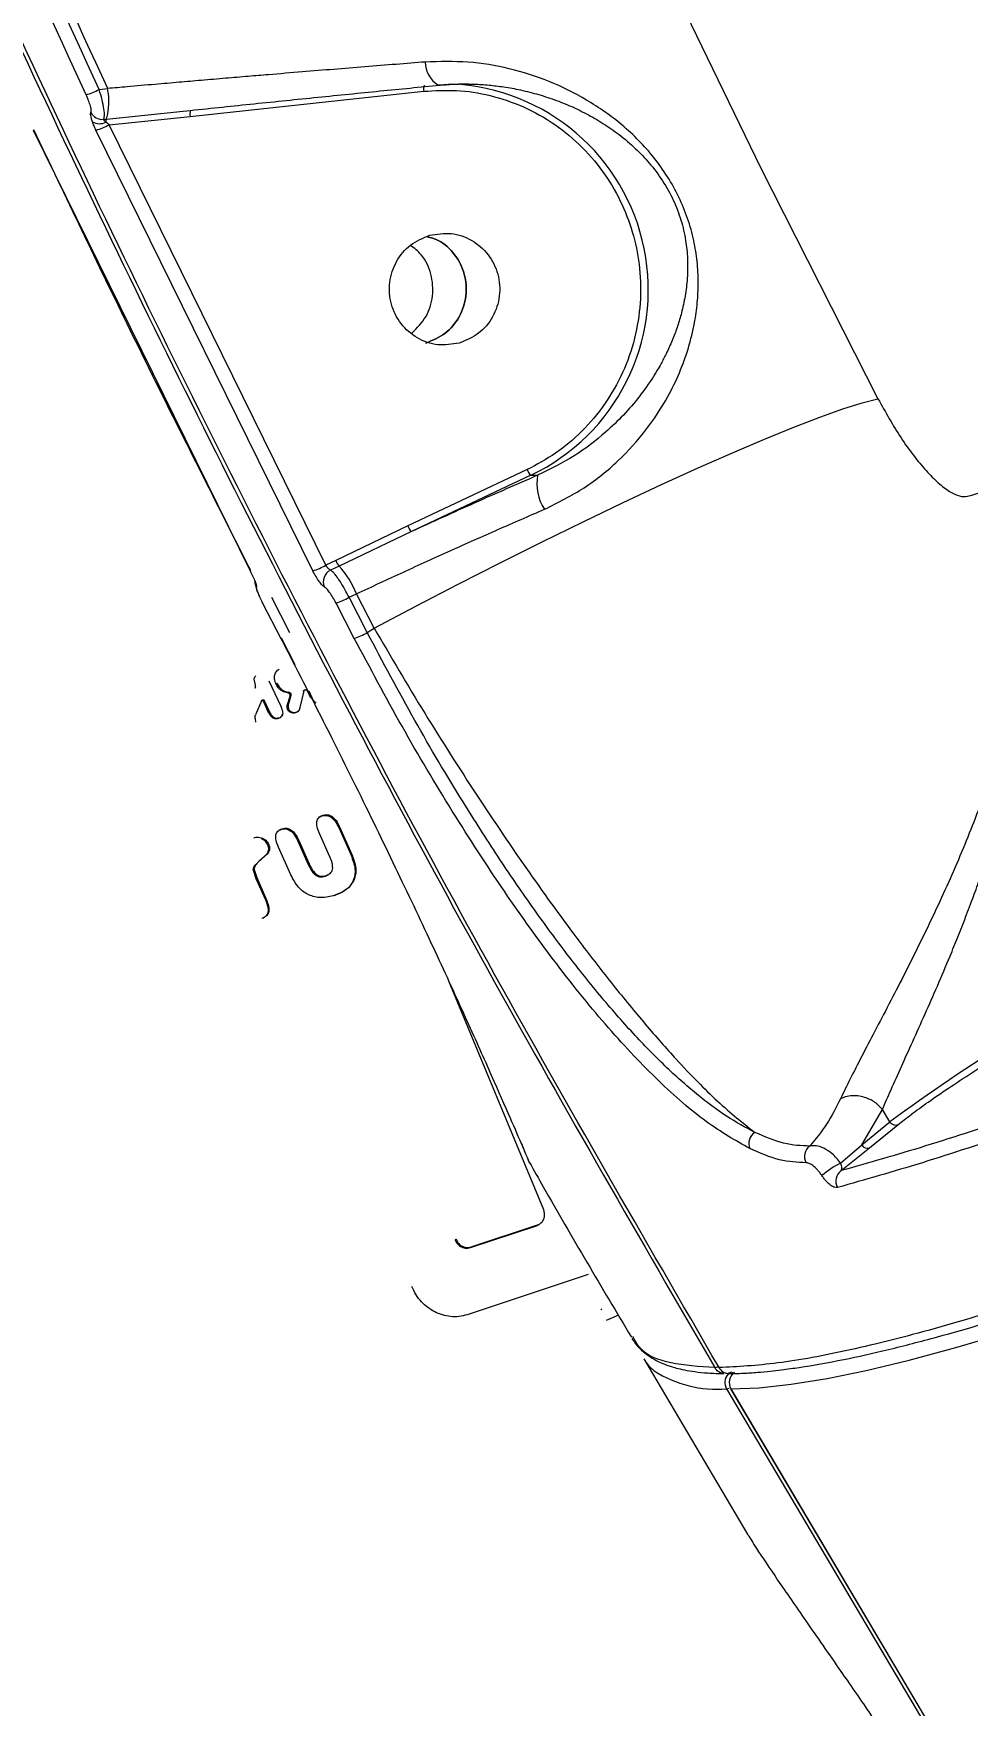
# Model space of a CAD drawing. Header units: millimetres. Extents: x -7083 to 7374, y -8368 to 7509.
# Drawn here: x 2037.6 to 2112.7, y -1032.3 to -897.9 of the extents above; entities that cross this region are included whole.
import ezdxf

# ---------------------------------------------------------------- set-up
doc = ezdxf.new("R2010")
doc.units = ezdxf.units.MM
for name, color, linetype in [('DIKOM_ОБЪЕКТ', 7, 'Continuous'), ('DIKOM_РАЗМЕР_ЗОНА', 7, 'Continuous'), ('DIKOM_РАЗМЕР_ОБЪЕКТА', 7, 'Continuous')]:
    doc.layers.add(name, color=color, linetype=linetype)
doc.styles.add('style1', font='arial.ttf', dxfattribs={"width": 0.8})
doc.dimstyles.new('1-50', dxfattribs={"dimtxt": 300, "dimasz": 200, "dimexe": 100, "dimexo": 0, "dimgap": 100, "dimtad": 1, "dimtxsty": 'style1', "dimcen": 200, "dimclrd": 7, "dimclre": 7, "dimclrt": 7, "dimadec": 1, "dimazin": 2, "dimtfac": 1, "dimtmove": 0, "dimatfit": 2, "dimfxl": 0, "dimlwd": 25, "dimlwe": 18, "dimarcsym": 0})

# ---------------------------------------------------------------- blocks, each defined once
blk = doc.blocks.new('*D10')
at = {"layer": 'Defpoints', "color": 0, "transparency": 16777216}
for p in [(4593.55, 648.92), (-5583.43, 647.96), (4593.55, -5902.54)]:
    blk.add_point(p, dxfattribs=at)
at = {"layer": 'DIKOM_РАЗМЕР_ОБЪЕКТА', "color": 7, "lineweight": 18, "transparency": 16777216}
for p, q in [((4593.55, 648.92), (4593.55, -6002.54)), ((-5583.43, 647.96), (-5583.43, -6002.54))]:
    blk.add_line(p, q, dxfattribs=at)
at = {"layer": 'DIKOM_РАЗМЕР_ОБЪЕКТА', "color": 7, "lineweight": 25, "transparency": 16777216}
blk.add_line((-5383.43, -5902.54), (4393.55, -5902.54), dxfattribs=at)
at = {"layer": 'DIKOM_РАЗМЕР_ОБЪЕКТА', "color": 7, "transparency": 16777216}
for points in [[(-5383.43, -5869.2), (-5383.43, -5935.87), (-5583.43, -5902.54)], [(4393.55, -5869.2), (4393.55, -5935.87), (4593.55, -5902.54)]]:
    blk.add_solid(points, dxfattribs=at)
at = {"layer": 'DIKOM_РАЗМЕР_ОБЪЕКТА', "color": 7, "transparency": 16777216, "insert": (-226.13, -5649.37), "char_height": 300, "attachment_point": 5, "style": 'style1'}
blk.add_mtext('10150', dxfattribs=at)
blk = doc.blocks.new('*D11')
at = {"layer": 'Defpoints', "color": 0, "transparency": 16777216}
for p in [(-321.71, 5509.06), (-348.71, -4811.52), (5568.58, -4811.52)]:
    blk.add_point(p, dxfattribs=at)
at = {"layer": 'DIKOM_РАЗМЕР_ОБЪЕКТА', "color": 7, "lineweight": 18, "transparency": 16777216}
for p, q in [((-321.71, 5509.06), (5668.58, 5509.06)), ((-348.71, -4811.52), (5668.58, -4811.52))]:
    blk.add_line(p, q, dxfattribs=at)
at = {"layer": 'DIKOM_РАЗМЕР_ОБЪЕКТА', "color": 7, "lineweight": 25, "transparency": 16777216}
blk.add_line((5568.58, 5309.06), (5568.58, -4611.52), dxfattribs=at)
at = {"layer": 'DIKOM_РАЗМЕР_ОБЪЕКТА', "color": 7, "transparency": 16777216}
for points in [[(5535.25, 5309.06), (5601.91, 5309.06), (5568.58, 5509.06)], [(5535.25, -4611.52), (5601.91, -4611.52), (5568.58, -4811.52)]]:
    blk.add_solid(points, dxfattribs=at)
at = {"layer": 'DIKOM_РАЗМЕР_ОБЪЕКТА', "color": 7, "transparency": 16777216, "insert": (5315.31, 775.23), "char_height": 300, "attachment_point": 5, "rotation": 90, "style": 'style1'}
blk.add_mtext('10300', dxfattribs=at)
blk = doc.blocks.new('*D12')
at = {"layer": 'Defpoints', "color": 0, "transparency": 16777216}
for p in [(-621.71, 7509.06), (-373.6, -6811.53), (7273.89, -6811.53)]:
    blk.add_point(p, dxfattribs=at)
at = {"layer": 'DIKOM_РАЗМЕР_ЗОНА', "color": 7, "lineweight": 18, "transparency": 16777216}
for p, q in [((-621.71, 7509.06), (7373.89, 7509.06)), ((-373.6, -6811.53), (7373.89, -6811.53))]:
    blk.add_line(p, q, dxfattribs=at)
at = {"layer": 'DIKOM_РАЗМЕР_ЗОНА', "color": 7, "lineweight": 25, "transparency": 16777216}
blk.add_line((7273.89, 7309.06), (7273.89, -6611.53), dxfattribs=at)
at = {"layer": 'DIKOM_РАЗМЕР_ЗОНА', "color": 7, "transparency": 16777216}
for points in [[(7240.56, 7309.06), (7307.22, 7309.06), (7273.89, 7509.06)], [(7240.56, -6611.53), (7307.22, -6611.53), (7273.89, -6811.53)]]:
    blk.add_solid(points, dxfattribs=at)
at = {"layer": 'DIKOM_РАЗМЕР_ЗОНА', "color": 7, "transparency": 16777216, "insert": (7020.62, 1288.25), "char_height": 300, "attachment_point": 5, "rotation": 90, "style": 'style1'}
blk.add_mtext('14300', dxfattribs=at)
blk = doc.blocks.new('*D13')
at = {"layer": 'Defpoints', "color": 0, "transparency": 16777216}
for p in [(6593.53, 996.24), (-7083.43, 647.96), (6593.53, -8268.31)]:
    blk.add_point(p, dxfattribs=at)
at = {"layer": 'DIKOM_РАЗМЕР_ЗОНА', "color": 7, "lineweight": 18, "transparency": 16777216}
for p, q in [((6593.53, 996.24), (6593.53, -8368.31)), ((-7083.43, 647.96), (-7083.43, -8368.31))]:
    blk.add_line(p, q, dxfattribs=at)
at = {"layer": 'DIKOM_РАЗМЕР_ЗОНА', "color": 7, "lineweight": 25, "transparency": 16777216}
blk.add_line((-6883.43, -8268.31), (6393.53, -8268.31), dxfattribs=at)
at = {"layer": 'DIKOM_РАЗМЕР_ЗОНА', "color": 7, "transparency": 16777216}
for points in [[(-6883.43, -8234.97), (-6883.43, -8301.64), (-7083.43, -8268.31)], [(6393.53, -8234.97), (6393.53, -8301.64), (6593.53, -8268.31)]]:
    blk.add_solid(points, dxfattribs=at)
at = {"layer": 'DIKOM_РАЗМЕР_ЗОНА', "color": 7, "transparency": 16777216, "insert": (322.1, -8015.03), "char_height": 300, "attachment_point": 5, "style": 'style1'}
blk.add_mtext('13650', dxfattribs=at)

msp = doc.modelspace()

# ---------------------------------------------------------------- linework, layer by layer
at = {"layer": 'DIKOM_ОБЪЕКТ', "color": 7, "linetype": 'Continuous', "lineweight": 15}
for p, q in [((2042.922, -902.37), (2043.607, -902.296)), ((2050.237, -904.549), (2069.026, -902.517)), ((2043.277, -904.771), (2043.502, -904.747)), ((2043.502, -904.747), (2049.678, -904.112)), ((2043.722, -905.211), (2050.237, -904.549)), ((2049.678, -904.112), (2050.271, -904.052)), ((2037.627, -905.643), (2055.063, -941.083)), ((2060.103, -941.083), (2042.667, -905.643)), ((2043.722, -905.211), (2043.467, -905.001)), ((2061.144, -940.622), (2043.722, -905.211)), ((2077.335, -932.937), (2067.734, -937.467)), ((2077.629, -933.391), (2068.028, -937.92)), ((2077.629, -933.391), (2078.176, -933.391)), ((2067.734, -937.467), (2061.939, -940.247)), ((2068.028, -937.92), (2062.216, -940.694)), ((2055.053, -941.067), (2055.091, -941.141)), ((2061.939, -940.247), (2061.144, -940.622)), ((2062.216, -940.694), (2061.521, -941.022)), ((2056.063, -943.671), (2057.528, -946.505)), ((2056.768, -943.208), (2058.233, -946.04)), ((2063.438, -946.505), (2061.972, -943.671)), ((2063.01, -943.208), (2063.6, -942.929)), ((2064.475, -946.04), (2063.01, -943.208)), ((2065.032, -945.699), (2063.6, -942.929)), ((2057.548, -946.457), (2058.647, -948.596)), ((2064.475, -946.04), (2065.032, -945.699)), ((2055.461, -950.15), (2055.38, -949.793)), ((2055.459, -950.503), (2055.528, -950.448)), ((2057.546, -951.984), (2056.596, -949.939)), ((2056.011, -951.483), (2055.492, -952.662)), ((2056.194, -951.506), (2056.125, -951.561)), ((2056.496, -952.362), (2056.125, -951.561)), ((2056.194, -951.506), (2056.565, -952.306)), ((2058.066, -951.823), (2058.27, -951.153)), ((2058.135, -951.768), (2058.066, -951.823)), ((2058.139, -950.827), (2058.07, -950.882)), ((2058.339, -951.098), (2058.135, -951.768)), ((2058.339, -951.098), (2058.27, -951.153)), ((2059.092, -952.054), (2059.397, -950.732)), ((2059.951, -951.315), (2059.708, -950.793)), ((2059.777, -950.737), (2060.02, -951.26)), ((2060.272, -951.733), (2060.341, -951.678)), ((2055.527, -953.238), (2055.479, -952.989)), ((2056.565, -952.306), (2056.496, -952.362)), ((2056.875, -952.793), (2056.806, -952.849)), ((2057.498, -952.861), (2057.583, -952.793)), ((2058.394, -952.412), (2058.325, -952.468)), ((2058.853, -952.422), (2058.932, -952.359)), ((2058.998, -952.296), (2058.929, -952.351)), ((2058.998, -952.296), (2059.092, -952.054)), ((2056.053, -962.58), (2055.984, -962.635)), ((2061.472, -964.08), (2060.636, -962.205)), ((2062.254, -961.673), (2062.185, -961.728)), ((2062.185, -961.728), (2063.176, -963.949)), ((2062.254, -961.673), (2063.245, -963.894)), ((2055.696, -964.501), (2056.363, -963.914)), ((2056.431, -963.858), (2055.765, -964.446)), ((2056.431, -963.858), (2056.363, -963.914)), ((2058.332, -965.518), (2057.343, -963.297)), ((2058.968, -962.756), (2058.899, -962.811)), ((2058.899, -962.811), (2059.736, -964.687)), ((2058.968, -962.756), (2059.804, -964.632)), ((2063.176, -963.949), (2063.245, -963.894)), ((2055.315, -965.137), (2055.384, -965.082)), ((2055.315, -965.137), (2055.52, -965.804)), ((2055.384, -965.082), (2055.589, -965.749)), ((2055.765, -964.446), (2055.696, -964.501)), ((2059.804, -964.632), (2059.736, -964.687)), ((2055.589, -965.749), (2055.52, -965.804)), ((2055.52, -965.804), (2056.29, -967.543)), ((2055.589, -965.749), (2056.359, -967.487)), ((2060.316, -965.421), (2060.247, -965.476)), ((2061.388, -965.49), (2061.476, -965.419)), ((2063.415, -965.931), (2063.347, -965.986)), ((2056.359, -967.487), (2056.29, -967.543)), ((2078.665, -992.468), (2071.033, -974.079)), ((2104.229, -987.239), (2105.906, -984.392)), ((2104.229, -987.239), (2106.499, -985.393)), ((2105.906, -984.392), (2105.904, -984.389)), ((2106.499, -985.393), (2105.906, -984.392)), ((2104.864, -987.469), (2107.133, -985.623)), ((2102.53, -988.703), (2104.229, -987.239)), ((2102.591, -989.309), (2104.864, -987.469)), ((2078.342, -993.598), (2078.419, -993.536)), ((2071.603, -994.817), (2071.534, -994.872)), ((2072.776, -995.501), (2078.091, -993.733)), ((2072.844, -995.446), (2078.16, -993.677)), ((2078.16, -993.677), (2078.091, -993.733)), ((2072.844, -995.446), (2072.776, -995.501)), ((2082.238, -997.658), (2072.513, -1000.896)), ((2083.257, -1000.484), (2083.326, -1000.429)), ((2084.667, -1000.922), (2083.687, -1001.354)), ((2086.704, -1004.441), (2095.077, -1018.591)), ((2093.371, -1006.862), (2338.874, -1421.731)), ((2093.701, -1006.857), (2339.204, -1421.726)), ((2339.22, -1421.732), (2093.718, -1006.863))]:
    msp.add_line(p, q, dxfattribs=at)
at = {"layer": 'DIKOM_ОБЪЕКТ', "color": 7, "linetype": 'Continuous', "lineweight": 15, "flags": 128}
for points in [[(2009.52, -674.898), (2014.832, -695.044), (2020.498, -715.091), (2026.515, -735.032), (2032.881, -754.86), (2039.595, -774.57), (2046.655, -794.155), (2054.057, -813.609), (2061.801, -832.926), (2069.883, -852.1), (2078.3, -871.123), (2087.051, -889.992), (2096.132, -908.698), (2105.54, -927.238)], [(2065.032, -945.699), (2068.389, -943.922), (2071.778, -942.16), (2075.168, -940.431), (2078.53, -938.749), (2081.831, -937.131), (2085.043, -935.592), (2088.136, -934.144), (2091.081, -932.802), (2093.851, -931.577), (2096.423, -930.481), (2098.771, -929.524), (2100.875, -928.715), (2102.715, -928.06), (2104.275, -927.566), (2105.54, -927.238)], [(2055.063, -941.083), (2055.052, -941.072), (2055.054, -941.067)], [(2056.063, -943.671), (2056.053, -943.659), (2056.059, -943.648)], [(2057.528, -946.505), (2057.518, -946.493), (2057.54, -946.465), (2057.549, -946.457)], [(2077.515, -988.67), (2077.437, -988.497), (2077.421, -988.447)], [(2093.718, -1006.863), (2095.996, -1006.762), (2098.572, -1006.479), (2101.442, -1006.013), (2104.604, -1005.367), (2108.055, -1004.539), (2111.793, -1003.532), (2115.814, -1002.345)]]:
    msp.add_lwpolyline(points, dxfattribs=at)
at = {"layer": 'DIKOM_ОБЪЕКТ', "color": 7, "linetype": 'Continuous', "lineweight": 15}
for centre, radius, start, end in [((2071.34, -900.157), 2.197, 180.21557, 237.45033), ((2069.751, -902.317), 0.752, 156.66106, 195.38877), ((2070.537, -918.453), 16.535, 295.39697, 87.50251), ((2040.2, -897.195), 5.847, 286.5663, 297.74426), ((2038.559, -903.309), 5.148, 343.78278, 11.35124), ((2043.17, -903.761), 1.016, 206.96148, 276.07387), ((2043.976, -904.942), 0.513, 157.62089, 186.61484), ((2050.961, -904.349), 0.752, 156.66106, 195.38877), ((2042.961, -904.022), 1.102, 238.35839, 297.33996), ((2041.023, -900.122), 5.761, 286.58673, 297.94293), ((2078.36, -932.594), 1.081, 198.49645, 227.45379), ((2081.817, -934.084), 3.706, 169.21248, 213.47352), ((2068.759, -937.124), 1.081, 198.49645, 227.45379), ((2058.46, -935.971), 5.369, 287.81951, 299.98793), ((2061.975, -941.95), 1.033, 116.08188, 204.51387), ((2063.259, -939.739), 1.414, 201.05208, 222.47827), ((2057, -945.47), 7.072, 21.05208, 42.47827), ((2056.432, -941.907), 0.991, 181.60439, 208.37115), ((2060.307, -938.543), 5.391, 287.99456, 300.09948), ((2061.772, -941.409), 5.362, 288.09482, 300.26447), ((2190.679, -1099.28), 141.621, 116.95799, 126.47014), ((2096.234, -987.125), 1.08, 123.9031, 202.68313), ((2077.854, -987.063), 0.953, 185.88748, 210.14561), ((2100.66, -988.17), 1.033, 125.94701, 208.92142), ((2104.671, -987.01), 0.498, 207.41356, 292.80558), ((2105.424, -994.618), 6.585, 116.071, 131.8073), ((2103.152, -990.147), 1.008, 123.81237, 210.9263), ((2089.77, -1002.604), 3.574, 210.93447, 231.77216), ((2092.659, -997.345), 9.544, 237.6963, 274.28326), ((2092.148, -1004.02), 1.158, 283.29594, 298.27211), ((2094.241, -1006.347), 1.011, 138.61049, 210.61189), ((2093.257, -1004.655), 0.978, 285.73137, 301.38719), ((2094.586, -1006.348), 1.009, 125.74098, 210.67401), ((2093.464, -1005.945), 0.525, 40.24608, 57.49034), ((2093.249, -1006.182), 0.691, 280.18905, 297.79452), ((2093.714, -1006.847), 0.0164, 216.34917, 283.35235)]:
    msp.add_arc(centre, radius, start, end, dxfattribs=at)
for points, knots in [([(1924.605, -449.362), (1924.713, -451.863), (1925.347, -466.535), (1927.569, -493.319), (1931.323, -529.669), (1936.222, -565.665), (1942.119, -601.283), (1949.018, -636.494), (1956.941, -671.482), (1965.938, -706.426), (1976.021, -741.29), (1987.203, -776.036), (1999.414, -810.422), (2012.641, -844.419), (2026.79, -877.795), (2041.821, -910.53), (2057.723, -942.594), (2074.491, -974.204), (2086.44, -994.833), (2092.414, -1005.147)], [0, 0, 0, 0, 0.0127915, 0.0750478, 0.1373042, 0.1995605, 0.2607052, 0.3218499, 0.3829947, 0.4441394, 0.5063957, 0.5686521, 0.6309084, 0.6931648, 0.7554211, 0.8165659, 0.8777106, 0.9388553, 1, 1, 1, 1]), ([(2092.762, -1005.147), (2086.68, -994.644), (2074.517, -973.639), (2057.471, -941.439), (2041.323, -908.77), (2026.173, -875.611), (2012.094, -842.205), (1999.087, -808.588), (1987.14, -774.798), (1976.185, -740.664), (1966.171, -706.007), (1957.13, -670.849), (1949.091, -635.219), (1942.113, -599.358), (1936.213, -563.299), (1931.39, -527.293), (1927.75, -491.368), (1925.629, -465.496), (1925.031, -451.523), (1924.945, -449.504)], [0, 0, 0, 0, 0.0622714, 0.1245427, 0.1868141, 0.2490855, 0.3113568, 0.3725163, 0.4336758, 0.4948352, 0.5559947, 0.6182661, 0.6805374, 0.7428088, 0.8050802, 0.8673515, 0.928511, 0.9896704, 1, 1, 1, 1]), ([(2112.742, -935.079), (2114.55, -934.566), (2118.156, -933.542), (2124.319, -931.519), (2130.993, -929.155), (2138.215, -926.422), (2145.274, -923.611), (2152.004, -920.827), (2158.264, -918.165), (2164.758, -915.335), (2171.477, -912.341), (2178.409, -909.19), (2185.543, -905.887), (2194.968, -901.45), (2206.906, -895.707), (2221.601, -888.46), (2236.742, -880.826), (2250.079, -873.968), (2261.364, -868.083), (2270.453, -863.297), (2279.616, -858.427), (2288.841, -853.481), (2298.115, -848.466), (2307.429, -843.389), (2317.611, -837.794), (2328.669, -831.667), (2340.603, -824.992), (2352.526, -818.264), (2364.419, -811.495), (2376.263, -804.696), (2388.264, -797.751), (2400.411, -790.663), (2412.688, -783.44), (2424.857, -776.221), (2436.9, -769.02), (2448.801, -761.846), (2461.583, -754.081), (2475.206, -745.73), (2489.62, -736.807), (2503.762, -727.963), (2517.611, -719.216), (2532.476, -709.731), (2548.283, -699.524), (2564.9, -688.642), (2581.041, -677.93), (2591.352, -670.955), (2596.498, -667.474)], [0, 0, 0, 0, 0.0251762, 0.0502458, 0.075209, 0.100066, 0.1248168, 0.1429873, 0.1610638, 0.1790464, 0.1969351, 0.21473, 0.2324311, 0.2500384, 0.282696, 0.3149379, 0.3467642, 0.378175, 0.3959391, 0.4135675, 0.4310603, 0.4484175, 0.4656392, 0.4827252, 0.4996757, 0.521074, 0.5422607, 0.5632358, 0.5839991, 0.6045509, 0.624891, 0.6461777, 0.6672639, 0.6881494, 0.7088341, 0.7293181, 0.7496013, 0.7750478, 0.8002652, 0.8252533, 0.8500121, 0.8745413, 0.9060952, 0.9375232, 0.968825, 1, 1, 1, 1]), ([(2686.845, -681.122), (2682.093, -684.394), (2672.582, -690.943), (2657.521, -701.116), (2641.912, -711.523), (2625.734, -722.163), (2609.046, -733.002), (2591.886, -744.012), (2574.301, -755.164), (2556.335, -766.427), (2538.038, -777.771), (2521.553, -787.88), (2506.972, -796.741), (2494.334, -804.367), (2481.505, -812.052), (2468.501, -819.785), (2455.338, -827.556), (2442.031, -835.353), (2426.779, -844.222), (2409.57, -854.135), (2390.435, -865.035), (2371.207, -875.861), (2351.951, -886.571), (2337.016, -894.772), (2326.325, -900.588), (2319.811, -904.116), (2313.318, -907.615), (2306.851, -911.083), (2300.411, -914.519), (2294.002, -917.92), (2283.875, -923.265), (2270.169, -930.424), (2253.7, -938.884), (2238.116, -946.752), (2223.421, -954.038), (2209.174, -960.96), (2195.427, -967.491), (2182.234, -973.599), (2169.649, -979.255), (2157.728, -984.43), (2146.523, -989.095), (2136.089, -993.222), (2126.479, -996.785), (2117.746, -999.756), (2109.934, -1002.116), (2103.12, -1003.823), (2097.248, -1004.918), (2094.261, -1005.071), (2092.762, -1005.147)], [0, 0, 0, 0, 0.0248239, 0.0496902, 0.074599, 0.0995502, 0.1245438, 0.1495798, 0.1746582, 0.1997791, 0.2249424, 0.2501481, 0.2668666, 0.2837596, 0.3008272, 0.3180694, 0.3354861, 0.3530774, 0.3708432, 0.3960072, 0.4215132, 0.4473613, 0.4735514, 0.5000836, 0.5092169, 0.5183856, 0.5275897, 0.5368291, 0.5461038, 0.5554139, 0.5647593, 0.5906387, 0.6167852, 0.6407872, 0.66501, 0.6894536, 0.714118, 0.7390032, 0.7641093, 0.7894361, 0.8149838, 0.8407523, 0.8667415, 0.8929516, 0.9193825, 0.9460342, 0.9729067, 1, 1, 1, 1]), ([(2042.922, -902.37), (2037.843, -891.28), (2027.688, -869.106), (2013.655, -835.292), (2005.117, -812.426), (2000.847, -800.99)], [0, 0, 0, 0, 0.3333846, 0.6666154, 1, 1, 1, 1]), ([(2043.607, -902.296), (2038.516, -891.184), (2028.336, -868.966), (2014.272, -835.084), (2005.717, -812.17), (2001.439, -800.711)], [0, 0, 0, 0, 0.3333848, 0.6666152, 1, 1, 1, 1]), ([(2069.143, -900.165), (2068.364, -900.226), (2066.77, -900.351), (2064.308, -900.548), (2061.792, -900.752), (2059.206, -900.964), (2056.909, -901.154), (2054.855, -901.326), (2053.05, -901.478), (2051.194, -901.637), (2049.296, -901.799), (2047.308, -901.971), (2045.392, -902.138), (2044.127, -902.25), (2043.607, -902.296)], [0, 0, 0, 0, 0.0969257, 0.1985545, 0.297857, 0.3965173, 0.5021471, 0.5646527, 0.6339556, 0.7100597, 0.7782315, 0.8524001, 0.9393027, 1, 1, 1, 1]), ([(2078.725, -936.129), (2079.821, -935.583), (2082.001, -934.497), (2084.708, -932.274), (2086.956, -929.793), (2088.531, -927.378), (2089.611, -925.155), (2090.326, -923.182), (2090.788, -921.296), (2091.034, -919.547), (2091.113, -917.898), (2091.031, -916.235), (2090.757, -914.495), (2090.279, -912.756), (2089.567, -911.018), (2088.643, -909.357), (2087.55, -907.834), (2086.307, -906.441), (2084.993, -905.229), (2083.583, -904.143), (2081.662, -902.902), (2079.119, -901.652), (2075.927, -900.641), (2072.591, -900.064), (2070.294, -900.131), (2069.143, -900.165)], [0, 0, 0, 0, 0.062911, 0.1251531, 0.1877615, 0.2500581, 0.2918366, 0.3338429, 0.3750536, 0.4072144, 0.4376331, 0.4700888, 0.5002954, 0.5323718, 0.5631218, 0.5938578, 0.6257023, 0.6560076, 0.6885733, 0.7189131, 0.7510726, 0.8130822, 0.8756126, 0.9376691, 1, 1, 1, 1]), ([(2050.271, -904.052), (2051.978, -903.873), (2055.406, -903.513), (2060.51, -902.991), (2065.537, -902.487), (2068.732, -902.175), (2070.33, -902.02)], [0, 0, 0, 0, 0.2485377, 0.4991767, 0.7493924, 1, 1, 1, 1]), ([(2070.157, -902.008), (2070.599, -901.978), (2071.483, -901.918), (2072.353, -901.928), (2072.788, -901.933)], [0, 0, 0, 0, 0.500642, 1, 1, 1, 1]), ([(2070.33, -902.02), (2070.729, -901.989), (2071.552, -901.925), (2072.767, -901.921), (2073.974, -901.983), (2075.194, -902.115), (2076.511, -902.334), (2077.915, -902.665), (2079.35, -903.111), (2080.748, -903.658), (2082.11, -904.311), (2083.44, -905.079), (2084.764, -905.999), (2086.014, -907.057), (2087.192, -908.29), (2088.237, -909.676), (2089.117, -911.251), (2089.636, -912.616), (2089.925, -913.701), (2090.128, -914.737), (2090.257, -916.042), (2090.233, -917.531), (2090.055, -918.985), (2089.818, -920.072), (2089.594, -920.87), (2089.431, -921.387), (2089.25, -921.902), (2089.047, -922.427), (2088.878, -922.826), (2088.695, -923.234), (2088.466, -923.718), (2088.139, -924.346), (2087.793, -924.95), (2087.238, -925.853), (2086.385, -927.064), (2085.102, -928.562), (2083.418, -930.184), (2081.198, -931.91), (2079.186, -932.896), (2078.176, -933.391)], [0, 0, 0, 0, 0.0238245, 0.0491872, 0.0733491, 0.0974535, 0.1246302, 0.1559331, 0.1872335, 0.2183471, 0.249386, 0.2804996, 0.3118723, 0.3453217, 0.3747858, 0.406192, 0.437553, 0.4687783, 0.484111, 0.500255, 0.5295197, 0.5628296, 0.5941152, 0.6252384, 0.6370527, 0.6497256, 0.6617698, 0.6738495, 0.6876739, 0.6909135, 0.7039387, 0.7235907, 0.7381255, 0.7501347, 0.7935036, 0.8342863, 0.8749848, 0.9371985, 1, 1, 1, 1]), ([(2042.264, -904.221), (2042.279, -904.174), (2042.31, -904.079), (2042.234, -903.73), (2042.086, -903.29), (2041.94, -902.963), (2041.867, -902.799)], [0, 0, 0, 0, 0.2497896, 0.4996737, 0.7496327, 1, 1, 1, 1]), ([(2043.277, -904.771), (2043.308, -904.696), (2043.372, -904.542), (2043.323, -903.966), (2043.174, -903.214), (2043.006, -902.651), (2042.922, -902.37)], [0, 0, 0, 0, 0.2430413, 0.4998652, 0.7497689, 1, 1, 1, 1]), ([(2069.026, -902.517), (2069.899, -902.466), (2071.686, -902.36), (2074.402, -902.796), (2077.086, -903.704), (2079.604, -905.122), (2081.827, -906.978), (2083.653, -909.176), (2085.025, -911.588), (2085.95, -914.131), (2086.447, -916.795), (2086.494, -919.58), (2086.044, -922.419), (2085.081, -925.173), (2083.641, -927.705), (2081.801, -929.887), (2079.694, -931.681), (2078.109, -932.525), (2077.335, -932.937)], [0, 0, 0, 0, 0.0591034, 0.121025, 0.1849791, 0.25, 0.3150209, 0.378975, 0.4408966, 0.5, 0.5591034, 0.621025, 0.6849791, 0.75, 0.8150209, 0.878975, 0.9408966, 1, 1, 1, 1]), ([(2042.383, -904.96), (2042.353, -904.868), (2042.292, -904.686), (2042.244, -904.468), (2042.228, -904.299), (2042.252, -904.247), (2042.264, -904.221)], [0, 0, 0, 0, 0.2518889, 0.5004201, 0.7510706, 1, 1, 1, 1]), ([(2043.467, -905.001), (2043.438, -904.974), (2043.383, -904.924), (2043.319, -904.856), (2043.276, -904.799), (2043.277, -904.78), (2043.277, -904.771)], [0, 0, 0, 0, 0.268196, 0.5005647, 0.7622986, 1, 1, 1, 1]), ([(2037.651, -905.596), (2040.214, -910.975), (2045.878, -922.862), (2051.827, -934.604), (2055.085, -941.033)], [0, 0, 0, 0, 0.4524801, 1, 1, 1, 1]), ([(2042.667, -905.643), (2042.613, -905.524), (2042.504, -905.287), (2042.423, -905.069), (2042.383, -904.96)], [0, 0, 0, 0, 0.5023158, 1, 1, 1, 1]), ([(2069.192, -922.763), (2069.733, -922.541), (2070.815, -922.096), (2071.963, -920.692), (2072.521, -918.993), (2072.391, -917.187), (2071.585, -915.604), (2070.466, -914.525), (2069.594, -914.29), (2069.284, -914.207)], [0, 0, 0, 0, 0.1526277, 0.3052553, 0.457883, 0.6105106, 0.7631383, 0.9157659, 1, 1, 1, 1]), ([(2069.284, -914.207), (2069.594, -914.29), (2070.466, -914.525), (2071.585, -915.604), (2072.391, -917.187), (2072.521, -918.993), (2071.963, -920.692), (2070.815, -922.096), (2069.733, -922.541), (2069.192, -922.763)], [0, 0, 0, 0, 0.0842341, 0.2368617, 0.3894894, 0.542117, 0.6947447, 0.8473723, 1, 1, 1, 1]), ([(2068.066, -921.953), (2068.475, -921.543), (2069.3, -920.718), (2069.831, -918.979), (2069.693, -917.208), (2069.027, -915.725), (2068.256, -915.135), (2067.949, -914.901)], [0, 0, 0, 0, 0.2120456, 0.4274011, 0.6427567, 0.8581122, 1, 1, 1, 1]), ([(2105.54, -927.238), (2106.143, -928.32), (2107.046, -929.943), (2108.397, -931.822), (2109.41, -933.051), (2110.396, -934.042), (2111.307, -934.738), (2112.123, -935.132), (2112.535, -935.097), (2112.742, -935.079)], [0, 0, 0, 0, 0.2493231, 0.3740525, 0.4994326, 0.6241682, 0.7492912, 0.874468, 1, 1, 1, 1]), ([(2078.176, -933.391), (2076.496, -934.125), (2073.145, -935.591), (2069.731, -937.145), (2068.028, -937.92)], [0, 0, 0, 0, 0.50121, 1, 1, 1, 1]), ([(2063.6, -942.929), (2064.857, -942.344), (2067.371, -941.174), (2071.19, -939.442), (2074.996, -937.746), (2077.482, -936.668), (2078.725, -936.129)], [0, 0, 0, 0, 0.2506419, 0.5012817, 0.7506877, 1, 1, 1, 1]), ([(2055.063, -941.083), (2055.14, -941.239), (2055.295, -941.551), (2055.465, -941.955), (2055.568, -942.261), (2055.563, -942.339), (2055.56, -942.378)], [0, 0, 0, 0, 0.2502289, 0.4999982, 0.7499906, 1, 1, 1, 1]), ([(2061.035, -942.378), (2060.978, -942.339), (2060.865, -942.261), (2060.621, -941.955), (2060.354, -941.551), (2060.187, -941.239), (2060.103, -941.083)], [0, 0, 0, 0, 0.2502517, 0.5000146, 0.7500015, 1, 1, 1, 1]), ([(2061.521, -941.022), (2061.501, -941.014), (2061.469, -941.001), (2061.408, -940.951), (2061.349, -940.893), (2061.287, -940.822), (2061.216, -940.732), (2061.171, -940.663), (2061.144, -940.622)], [0, 0, 0, 0, 0.2090566, 0.3443817, 0.5000312, 0.6559494, 0.7913535, 1, 1, 1, 1]), ([(2063.01, -943.208), (2062.9, -942.992), (2062.717, -942.634), (2062.434, -942.15), (2062.185, -941.761), (2061.953, -941.444), (2061.717, -941.163), (2061.595, -941.075), (2061.521, -941.022)], [0, 0, 0, 0, 0.206158, 0.3421962, 0.4999886, 0.652771, 0.7871464, 1, 1, 1, 1]), ([(2055.496, -942.167), (2055.508, -942.254), (2055.543, -942.51), (2055.743, -943.013), (2055.949, -943.437), (2056.054, -943.655)], [0, 0, 0, 0, 0.201246, 0.5913195, 1, 1, 1, 1]), ([(2055.56, -942.378), (2055.558, -942.417), (2055.553, -942.495), (2055.658, -942.8), (2055.829, -943.204), (2055.985, -943.515), (2056.063, -943.671)], [0, 0, 0, 0, 0.2500089, 0.5000026, 0.7497715, 1, 1, 1, 1]), ([(2061.972, -943.671), (2061.888, -943.515), (2061.72, -943.204), (2061.451, -942.801), (2061.206, -942.496), (2061.092, -942.417), (2061.035, -942.378)], [0, 0, 0, 0, 0.2499987, 0.4999868, 0.7497512, 1, 1, 1, 1]), ([(2057.528, -946.505), (2058.751, -948.882), (2061.198, -953.638), (2064.606, -960.512), (2067.73, -966.982), (2070.485, -972.856), (2072.839, -978.008), (2074.733, -982.255), (2076.191, -985.592), (2076.75, -986.891), (2077.03, -987.541)], [0, 0, 0, 0, 0.1253276, 0.2508333, 0.3753374, 0.5006094, 0.6251935, 0.7503219, 0.875062, 1, 1, 1, 1]), ([(2095.237, -987.541), (2094.086, -986.889), (2091.781, -985.582), (2087.936, -982.233), (2083.897, -977.971), (2079.724, -972.822), (2075.491, -966.933), (2071.305, -960.475), (2067.219, -953.608), (2064.699, -948.874), (2063.438, -946.505)], [0, 0, 0, 0, 0.1253476, 0.2508608, 0.3753431, 0.5006248, 0.6251939, 0.7503299, 0.8750618, 1, 1, 1, 1]), ([(2095.632, -986.228), (2094.885, -985.828), (2093.39, -985.026), (2090.965, -983.205), (2088.452, -980.971), (2085.847, -978.303), (2083.161, -975.229), (2080.437, -971.801), (2077.693, -968.056), (2074.942, -964.027), (2071.775, -959.063), (2068.197, -953.047), (2065.734, -948.41), (2064.475, -946.04)], [0, 0, 0, 0, 0.0835444, 0.1671674, 0.2508968, 0.3326186, 0.4158775, 0.5006961, 0.5814806, 0.6647231, 0.7504379, 0.8724588, 1, 1, 1, 1]), ([(2065.032, -945.699), (2066.376, -947.986), (2069.055, -952.542), (2073.272, -959.157), (2077.483, -965.377), (2081.162, -970.44), (2084.275, -974.457), (2086.865, -977.606), (2089.712, -980.827), (2092.765, -983.955), (2094.664, -985.461), (2095.632, -986.228)], [0, 0, 0, 0, 0.1262763, 0.2516738, 0.3761956, 0.4998447, 0.5823983, 0.6657778, 0.7499841, 0.8726778, 1, 1, 1, 1]), ([(2057.132, -950.15), (2057.122, -950.128), (2057.054, -949.976), (2056.981, -949.698), (2057.05, -949.34), (2057.205, -949.106), (2057.345, -949.014), (2057.387, -948.986)], [0, 0, 0, 0, 0.0513604, 0.3593785, 0.6111712, 0.8805765, 1, 1, 1, 1]), ([(2117.218, -948.674), (2117.056, -949.26), (2116.732, -950.426), (2116.013, -953.134), (2114.908, -956.816), (2113.184, -961.553), (2111.11, -966.432), (2108.79, -971.312), (2106.791, -975.221), (2105.277, -978.118), (2104.224, -980.134), (2103.274, -981.979), (2102.778, -983.006), (2102.529, -983.523)], [0, 0, 0, 0, 0.063473, 0.1260875, 0.2514596, 0.3761682, 0.5007733, 0.6246975, 0.7493996, 0.8121504, 0.8746336, 0.9369239, 1, 1, 1, 1]), ([(2055.38, -949.793), (2055.385, -949.751), (2055.394, -949.668), (2055.446, -949.574), (2055.496, -949.535), (2055.515, -949.521)], [0, 0, 0, 0, 0.3958036, 0.7777014, 1, 1, 1, 1]), ([(2055.459, -950.503), (2055.474, -950.453), (2055.5, -950.373), (2055.492, -950.25), (2055.472, -950.184), (2055.461, -950.15)], [0, 0, 0, 0, 0.4496503, 0.712431, 1, 1, 1, 1]), ([(2058.07, -950.882), (2057.996, -950.871), (2057.853, -950.85), (2057.648, -950.762), (2057.467, -950.632), (2057.28, -950.431), (2057.189, -950.257), (2057.132, -950.15)], [0, 0, 0, 0, 0.1813274, 0.3529063, 0.5246394, 0.7064041, 1, 1, 1, 1]), ([(2057.201, -950.095), (2057.258, -950.203), (2057.35, -950.377), (2057.538, -950.578), (2057.719, -950.707), (2057.923, -950.795), (2058.065, -950.816), (2058.139, -950.827)], [0, 0, 0, 0, 0.2960543, 0.4770075, 0.6481139, 0.819175, 1, 1, 1, 1]), ([(2105.904, -984.389), (2106.122, -983.875), (2106.565, -982.833), (2107.404, -980.974), (2108.334, -978.926), (2109.314, -976.753), (2110.329, -974.447), (2111.212, -972.366), (2111.97, -970.508), (2112.6, -968.906), (2113.202, -967.307), (2113.777, -965.705), (2114.326, -964.096), (2114.843, -962.486), (2115.315, -960.915), (2115.751, -959.355), (2116.143, -957.841), (2116.45, -956.549), (2116.703, -955.409), (2116.913, -954.408), (2117.146, -953.214), (2117.375, -951.977), (2117.603, -950.676), (2117.748, -949.908), (2117.819, -949.531)], [0, 0, 0, 0, 0.0617641, 0.125189, 0.1866764, 0.2504369, 0.311641, 0.3756049, 0.4155653, 0.4570209, 0.4999895, 0.5393501, 0.5810346, 0.6250515, 0.6653879, 0.705363, 0.7499757, 0.7887114, 0.8127543, 0.8464578, 0.875123, 0.9182708, 0.9598078, 1, 1, 1, 1]), ([(2056.125, -951.561), (2056.118, -951.55), (2056.106, -951.53), (2056.08, -951.509), (2056.056, -951.498), (2056.031, -951.493), (2056.005, -951.493), (2055.979, -951.501), (2055.957, -951.516), (2055.947, -951.531), (2055.942, -951.538)], [0, 0, 0, 0, 0.1625372, 0.3000889, 0.4125611, 0.4998912, 0.62491, 0.7498421, 0.874826, 1, 1, 1, 1]), ([(2056.011, -951.483), (2056.016, -951.475), (2056.026, -951.461), (2056.048, -951.446), (2056.074, -951.438), (2056.1, -951.438), (2056.125, -951.443), (2056.149, -951.454), (2056.175, -951.474), (2056.187, -951.495), (2056.194, -951.506)], [0, 0, 0, 0, 0.1252348, 0.2502751, 0.3752592, 0.5003256, 0.5875748, 0.6999841, 0.8374905, 1, 1, 1, 1]), ([(2058.095, -952.271), (2058.084, -952.243), (2058.049, -952.157), (2058.026, -952.001), (2058.052, -951.884), (2058.066, -951.823)], [0, 0, 0, 0, 0.1920249, 0.5816991, 1, 1, 1, 1]), ([(2058.27, -951.153), (2058.274, -951.13), (2058.281, -951.09), (2058.266, -951.029), (2058.238, -950.977), (2058.198, -950.934), (2058.153, -950.905), (2058.11, -950.888), (2058.083, -950.884), (2058.07, -950.882)], [0, 0, 0, 0, 0.1982505, 0.3361219, 0.4994546, 0.6481079, 0.7810856, 0.8983808, 1, 1, 1, 1]), ([(2058.135, -951.768), (2058.122, -951.829), (2058.095, -951.947), (2058.118, -952.104), (2058.153, -952.189), (2058.164, -952.216)], [0, 0, 0, 0, 0.4220925, 0.8157233, 1, 1, 1, 1]), ([(2058.139, -950.827), (2058.152, -950.828), (2058.179, -950.833), (2058.223, -950.85), (2058.267, -950.879), (2058.308, -950.922), (2058.335, -950.973), (2058.351, -951.035), (2058.344, -951.074), (2058.339, -951.098)], [0, 0, 0, 0, 0.1016106, 0.2189065, 0.3518939, 0.500566, 0.6638825, 0.8017452, 1, 1, 1, 1]), ([(2059.708, -950.793), (2059.694, -950.769), (2059.667, -950.724), (2059.607, -950.682), (2059.551, -950.662), (2059.497, -950.655), (2059.442, -950.662), (2059.389, -950.689), (2059.347, -950.731), (2059.334, -950.769), (2059.328, -950.788)], [0, 0, 0, 0, 0.1616275, 0.2988302, 0.4115033, 0.4995815, 0.6210295, 0.7448076, 0.8710796, 1, 1, 1, 1]), ([(2060.02, -951.26), (2060.063, -951.345), (2060.142, -951.503), (2060.278, -951.622), (2060.341, -951.678)], [0, 0, 0, 0, 0.5372186, 1, 1, 1, 1]), ([(2055.479, -952.989), (2055.466, -952.927), (2055.441, -952.813), (2055.476, -952.709), (2055.492, -952.662)], [0, 0, 0, 0, 0.5442601, 1, 1, 1, 1]), ([(2056.806, -952.849), (2056.753, -952.787), (2056.625, -952.638), (2056.543, -952.464), (2056.496, -952.362)], [0, 0, 0, 0, 0.4135636, 1, 1, 1, 1]), ([(2056.565, -952.306), (2056.612, -952.409), (2056.694, -952.583), (2056.822, -952.732), (2056.875, -952.793)], [0, 0, 0, 0, 0.5864368, 1, 1, 1, 1]), ([(2057.64, -952.574), (2057.636, -952.616), (2057.628, -952.7), (2057.565, -952.809), (2057.463, -952.893), (2057.332, -952.949), (2057.19, -952.982), (2057.048, -952.978), (2056.915, -952.935), (2056.843, -952.878), (2056.806, -952.849)], [0, 0, 0, 0, 0.1203125, 0.2361898, 0.3595191, 0.5003141, 0.6405298, 0.7635972, 0.8794969, 1, 1, 1, 1]), ([(2056.875, -952.793), (2056.912, -952.822), (2056.984, -952.88), (2057.118, -952.923), (2057.26, -952.927), (2057.401, -952.894), (2057.532, -952.837), (2057.634, -952.753), (2057.697, -952.645), (2057.705, -952.561), (2057.709, -952.519)], [0, 0, 0, 0, 0.1205368, 0.2365433, 0.3598144, 0.5003306, 0.6408256, 0.7639515, 0.8797218, 1, 1, 1, 1]), ([(2057.709, -952.519), (2057.698, -952.443), (2057.674, -952.26), (2057.593, -952.086), (2057.546, -951.984)], [0, 0, 0, 0, 0.4127307, 1, 1, 1, 1]), ([(2058.325, -952.468), (2058.265, -952.435), (2058.176, -952.386), (2058.111, -952.304), (2058.096, -952.273), (2058.095, -952.271)], [0, 0, 0, 0, 0.6547412, 0.981125, 1, 1, 1, 1]), ([(2058.164, -952.216), (2058.166, -952.218), (2058.181, -952.25), (2058.247, -952.332), (2058.335, -952.38), (2058.394, -952.412)], [0, 0, 0, 0, 0.0320881, 0.3564146, 1, 1, 1, 1]), ([(2058.703, -952.492), (2058.687, -952.497), (2058.62, -952.517), (2058.489, -952.53), (2058.379, -952.488), (2058.325, -952.468)], [0, 0, 0, 0, 0.1274245, 0.5704562, 1, 1, 1, 1]), ([(2058.394, -952.412), (2058.448, -952.433), (2058.558, -952.475), (2058.689, -952.461), (2058.757, -952.441), (2058.772, -952.437)], [0, 0, 0, 0, 0.4272344, 0.8743906, 1, 1, 1, 1]), ([(2058.929, -952.351), (2058.891, -952.387), (2058.826, -952.449), (2058.739, -952.479), (2058.703, -952.492)], [0, 0, 0, 0, 0.5851305, 1, 1, 1, 1]), ([(2058.772, -952.437), (2058.808, -952.424), (2058.895, -952.393), (2058.96, -952.332), (2058.998, -952.296)], [0, 0, 0, 0, 0.4160358, 1, 1, 1, 1]), ([(2060.636, -962.205), (2060.563, -962.026), (2060.435, -961.71), (2060.404, -961.31), (2060.48, -961.065), (2060.58, -960.919), (2060.725, -960.806), (2060.843, -960.754), (2060.908, -960.732), (2060.909, -960.732)], [0, 0, 0, 0, 0.3185179, 0.5637446, 0.6697891, 0.7727725, 0.8798913, 0.9975838, 1, 1, 1, 1]), ([(2060.604, -960.911), (2060.615, -960.901), (2060.68, -960.841), (2060.767, -960.812), (2060.84, -960.787)], [0, 0, 0, 0, 0.1679158, 1, 1, 1, 1]), ([(2060.84, -960.787), (2060.84, -960.787), (2060.903, -960.766), (2061.029, -960.737), (2061.224, -960.738), (2061.411, -960.788), (2061.658, -960.927), (2061.947, -961.244), (2062.099, -961.553), (2062.185, -961.728)], [0, 0, 0, 0, 0.0000236, 0.1170419, 0.2236899, 0.3264995, 0.4327167, 0.6792477, 1, 1, 1, 1]), ([(2060.909, -960.732), (2060.973, -960.715), (2061.095, -960.681), (2061.29, -960.683), (2061.477, -960.732), (2061.726, -960.871), (2062.016, -961.187), (2062.168, -961.498), (2062.254, -961.673)], [0, 0, 0, 0, 0.1151273, 0.2221362, 0.3251819, 0.4315701, 0.6784929, 1, 1, 1, 1]), ([(2055.356, -962.543), (2055.377, -962.537), (2055.464, -962.51), (2055.626, -962.486), (2055.845, -962.502), (2055.983, -962.554), (2056.053, -962.58)], [0, 0, 0, 0, 0.0922635, 0.4024394, 0.6993706, 1, 1, 1, 1]), ([(2056.491, -963.149), (2056.472, -963.111), (2056.425, -963.013), (2056.319, -962.868), (2056.166, -962.728), (2056.045, -962.666), (2055.984, -962.635)], [0, 0, 0, 0, 0.1738435, 0.4494035, 0.7211072, 1, 1, 1, 1]), ([(2056.053, -962.58), (2056.114, -962.611), (2056.235, -962.673), (2056.387, -962.812), (2056.493, -962.957), (2056.541, -963.055), (2056.56, -963.093)], [0, 0, 0, 0, 0.2779931, 0.5491405, 0.8237074, 1, 1, 1, 1]), ([(2057.343, -963.297), (2057.27, -963.117), (2057.141, -962.801), (2057.11, -962.399), (2057.187, -962.153), (2057.287, -962.007), (2057.432, -961.894), (2057.55, -961.842), (2057.615, -961.821), (2057.615, -961.821)], [0, 0, 0, 0, 0.318959, 0.5644215, 0.670518, 0.7735273, 0.8806676, 0.9983975, 1, 1, 1, 1]), ([(2057.311, -962), (2057.321, -961.99), (2057.385, -961.93), (2057.473, -961.9), (2057.547, -961.876)], [0, 0, 0, 0, 0.1635574, 1, 1, 1, 1]), ([(2057.547, -961.876), (2057.547, -961.876), (2057.611, -961.855), (2057.739, -961.825), (2057.935, -961.825), (2058.123, -961.875), (2058.372, -962.013), (2058.662, -962.328), (2058.814, -962.637), (2058.899, -962.811)], [0, 0, 0, 0, 0.0008505, 0.1187796, 0.2261407, 0.3293591, 0.4356175, 0.6811922, 1, 1, 1, 1]), ([(2057.615, -961.821), (2057.68, -961.803), (2057.804, -961.769), (2058.001, -961.77), (2058.19, -961.818), (2058.44, -961.956), (2058.731, -962.271), (2058.883, -962.581), (2058.968, -962.756)], [0, 0, 0, 0, 0.1168526, 0.2245758, 0.3280318, 0.4344625, 0.6804319, 1, 1, 1, 1]), ([(2056.363, -963.914), (2056.403, -963.858), (2056.48, -963.754), (2056.547, -963.576), (2056.562, -963.395), (2056.533, -963.251), (2056.5, -963.171), (2056.491, -963.149)], [0, 0, 0, 0, 0.2585709, 0.488416, 0.7020764, 0.9149897, 1, 1, 1, 1]), ([(2056.56, -963.093), (2056.569, -963.115), (2056.601, -963.194), (2056.631, -963.338), (2056.616, -963.52), (2056.549, -963.698), (2056.472, -963.803), (2056.431, -963.858)], [0, 0, 0, 0, 0.0820056, 0.2956566, 0.5099388, 0.7404874, 1, 1, 1, 1]), ([(2063.176, -963.949), (2063.311, -964.316), (2063.507, -964.844), (2063.496, -965.547), (2063.396, -965.842), (2063.347, -965.986)], [0, 0, 0, 0, 0.5381698, 0.7732966, 1, 1, 1, 1]), ([(2063.245, -963.894), (2063.38, -964.261), (2063.575, -964.789), (2063.565, -965.492), (2063.465, -965.786), (2063.415, -965.931)], [0, 0, 0, 0, 0.5381695, 0.7732964, 1, 1, 1, 1]), ([(2055.315, -965.137), (2055.319, -965.088), (2055.327, -964.98), (2055.444, -964.75), (2055.59, -964.606), (2055.696, -964.501)], [0, 0, 0, 0, 0.1879435, 0.4107023, 1, 1, 1, 1]), ([(2055.765, -964.446), (2055.659, -964.551), (2055.513, -964.695), (2055.396, -964.925), (2055.388, -965.032), (2055.384, -965.082)], [0, 0, 0, 0, 0.5892945, 0.8120543, 1, 1, 1, 1]), ([(2059.736, -964.687), (2059.81, -964.851), (2059.941, -965.137), (2060.155, -965.375), (2060.247, -965.476)], [0, 0, 0, 0, 0.5728339, 1, 1, 1, 1]), ([(2059.804, -964.632), (2059.879, -964.796), (2060.009, -965.082), (2060.224, -965.319), (2060.316, -965.421)], [0, 0, 0, 0, 0.5728339, 1, 1, 1, 1]), ([(2061.178, -965.573), (2061.254, -965.544), (2061.397, -965.489), (2061.566, -965.349), (2061.676, -965.171), (2061.693, -965.033), (2061.702, -964.962)], [0, 0, 0, 0, 0.2796049, 0.5268565, 0.7594857, 1, 1, 1, 1]), ([(2061.702, -964.962), (2061.692, -964.834), (2061.668, -964.533), (2061.544, -964.245), (2061.472, -964.08)], [0, 0, 0, 0, 0.4274569, 1, 1, 1, 1]), ([(2059.783, -967.133), (2059.634, -967.054), (2059.331, -966.893), (2058.779, -966.376), (2058.515, -965.87), (2058.332, -965.518)], [0, 0, 0, 0, 0.2274167, 0.4627286, 1, 1, 1, 1]), ([(2060.247, -965.476), (2060.308, -965.523), (2060.428, -965.616), (2060.647, -965.685), (2060.88, -965.692), (2061.03, -965.651), (2061.109, -965.629)], [0, 0, 0, 0, 0.2402562, 0.4726843, 0.7196853, 1, 1, 1, 1]), ([(2060.316, -965.421), (2060.377, -965.468), (2060.496, -965.56), (2060.715, -965.63), (2060.947, -965.635), (2061.1, -965.599), (2061.178, -965.574), (2061.178, -965.573)], [0, 0, 0, 0, 0.239857, 0.471965, 0.7186286, 0.9987068, 1, 1, 1, 1]), ([(2061.109, -965.629), (2061.11, -965.629), (2061.187, -965.603), (2061.296, -965.564), (2061.378, -965.49), (2061.401, -965.469)], [0, 0, 0, 0, 0.0005208, 0.7229194, 1, 1, 1, 1]), ([(2063.347, -965.986), (2063.275, -966.121), (2063.13, -966.397), (2062.644, -966.871), (2062.151, -967.073), (2061.809, -967.213)], [0, 0, 0, 0, 0.2266952, 0.462971, 1, 1, 1, 1]), ([(2063.415, -965.931), (2063.344, -966.066), (2063.199, -966.342), (2062.714, -966.816), (2062.221, -967.018), (2061.878, -967.158)], [0, 0, 0, 0, 0.2262962, 0.4621611, 1, 1, 1, 1]), ([(2056.29, -967.543), (2056.363, -967.725), (2056.491, -968.047), (2056.52, -968.456), (2056.44, -968.705), (2056.336, -968.852), (2056.191, -968.966), (2056.071, -969.012), (2056.01, -969.036)], [0, 0, 0, 0, 0.3208289, 0.5672238, 0.6736572, 0.7770858, 0.884861, 1, 1, 1, 1]), ([(2056.359, -967.487), (2056.431, -967.669), (2056.56, -967.991), (2056.589, -968.399), (2056.51, -968.648), (2056.406, -968.795), (2056.26, -968.91), (2056.141, -968.957), (2056.079, -968.981)], [0, 0, 0, 0, 0.3203228, 0.5664675, 0.6727998, 0.7760885, 0.8836447, 1, 1, 1, 1]), ([(2061.878, -967.158), (2061.877, -967.158), (2061.526, -967.274), (2060.986, -967.382), (2060.262, -967.314), (2059.94, -967.192), (2059.783, -967.133)], [0, 0, 0, 0, 0.0006571, 0.5375653, 0.7734055, 1, 1, 1, 1]), ([(2107.133, -985.623), (2107.477, -985.352), (2108.176, -984.8), (2109.563, -983.799), (2111.195, -982.677), (2113.052, -981.454), (2115.06, -980.18), (2117.148, -978.898), (2119.235, -977.657), (2121.283, -976.475), (2123.282, -975.36), (2125.012, -974.422), (2125.999, -973.917), (2126.39, -973.717)], [0, 0, 0, 0, 0.0904403, 0.1841235, 0.2801004, 0.3772668, 0.4744331, 0.5704101, 0.6640932, 0.7545335, 0.8449739, 0.938657, 1, 1, 1, 1]), ([(2125.309, -981.823), (2122.469, -982.858), (2116.788, -984.929), (2109.203, -987.429), (2104.795, -988.683), (2102.591, -989.309)], [0, 0, 0, 0, 0.3333165, 0.6666797, 1, 1, 1, 1]), ([(2102.529, -983.523), (2102.171, -984.231), (2101.454, -985.65), (2100.521, -986.772), (2100.054, -987.335)], [0, 0, 0, 0, 0.4989441, 1, 1, 1, 1]), ([(2125.059, -983.16), (2122.224, -984.194), (2116.541, -986.266), (2108.934, -988.774), (2104.506, -990.033), (2102.287, -990.665)], [0, 0, 0, 0, 0.3319584, 0.6652917, 1, 1, 1, 1]), ([(2105.904, -984.389), (2105.766, -984.239), (2105.434, -983.877), (2104.819, -983.527), (2104.178, -983.326), (2103.612, -983.263), (2103.034, -983.313), (2102.698, -983.453), (2102.529, -983.523)], [0, 0, 0, 0, 0.1629625, 0.3910609, 0.5295266, 0.6806032, 0.8394623, 1, 1, 1, 1]), ([(2100.054, -987.334), (2099.374, -987.309), (2098.015, -987.257), (2096.426, -986.571), (2095.632, -986.228)], [0, 0, 0, 0, 0.5000051, 1, 1, 1, 1]), ([(2077.03, -987.541), (2077.188, -987.91), (2077.424, -988.461), (2077.453, -988.527), (2077.463, -988.549)], [0, 0, 0, 0, 0.6670616, 1, 1, 1, 1]), ([(2102.53, -988.703), (2102.424, -988.565), (2102.217, -988.295), (2101.761, -987.856), (2101.19, -987.476), (2100.556, -987.263), (2100.22, -987.311), (2100.054, -987.334)], [0, 0, 0, 0, 0.1372687, 0.2707968, 0.5234432, 0.764447, 1, 1, 1, 1]), ([(2077.507, -988.626), (2077.88, -989.288), (2080.547, -994.022), (2083.324, -998.692), (2085.713, -1002.708)], [0, 0, 0, 0, 0.139867, 1, 1, 1, 1]), ([(2101.034, -989.709), (2100.975, -989.625), (2100.855, -989.45), (2100.604, -989.157), (2100.303, -988.884), (2099.991, -988.697), (2099.834, -988.679), (2099.756, -988.67)], [0, 0, 0, 0, 0.1220765, 0.2508324, 0.5007494, 0.7506971, 1, 1, 1, 1]), ([(2102.591, -989.309), (2102.614, -989.248), (2102.647, -989.16), (2102.617, -988.949), (2102.58, -988.825), (2102.553, -988.755), (2102.537, -988.72), (2102.53, -988.703)], [0, 0, 0, 0, 0.5718213, 0.8165217, 0.9172793, 0.9606017, 1, 1, 1, 1]), ([(2102.287, -990.665), (2102.214, -990.67), (2102.068, -990.679), (2101.763, -990.52), (2101.464, -990.259), (2101.213, -989.968), (2101.093, -989.794), (2101.034, -989.709)], [0, 0, 0, 0, 0.2499024, 0.4996347, 0.7492406, 0.8774741, 1, 1, 1, 1]), ([(2078.091, -993.733), (2078.163, -993.705), (2078.258, -993.669), (2078.331, -993.603), (2078.347, -993.587)], [0, 0, 0, 0, 0.7699775, 1, 1, 1, 1]), ([(2078.16, -993.677), (2078.23, -993.648), (2078.362, -993.592), (2078.542, -993.433), (2078.666, -993.24), (2078.729, -993.023), (2078.753, -992.773), (2078.7, -992.589), (2078.665, -992.468)], [0, 0, 0, 0, 0.1597407, 0.2965221, 0.5003896, 0.630838, 0.7577717, 1, 1, 1, 1]), ([(2071.534, -994.872), (2071.585, -994.971), (2071.692, -995.181), (2071.932, -995.381), (2072.163, -995.493), (2072.361, -995.543), (2072.572, -995.553), (2072.707, -995.518), (2072.776, -995.501)], [0, 0, 0, 0, 0.2130948, 0.4503102, 0.5785872, 0.7129625, 0.8534342, 1, 1, 1, 1]), ([(2071.603, -994.817), (2071.654, -994.916), (2071.761, -995.126), (2072, -995.326), (2072.232, -995.438), (2072.43, -995.488), (2072.641, -995.498), (2072.775, -995.463), (2072.844, -995.446)], [0, 0, 0, 0, 0.2130825, 0.4502937, 0.5785717, 0.7129501, 0.853427, 1, 1, 1, 1]), ([(2072.513, -1000.896), (2072.293, -1000.954), (2071.86, -1001.068), (2070.967, -1001.06), (2069.879, -1000.741), (2068.955, -1000.033), (2068.368, -999.29), (2068.163, -998.846), (2068.058, -998.62)], [0, 0, 0, 0, 0.1304021, 0.257442, 0.5003294, 0.7393652, 0.8671154, 1, 1, 1, 1]), ([(2093.508, -1005.628), (2093.906, -1005.621), (2094.653, -1005.608), (2095.791, -1005.533), (2096.817, -1005.438), (2097.712, -1005.336), (2098.489, -1005.233), (2100.083, -1005.002), (2102.606, -1004.552), (2106.328, -1003.722), (2111.308, -1002.433), (2117.211, -1000.707), (2122.433, -998.91), (2124.634, -998.153)], [0, 0, 0, 0, 0.0599748, 0.1126589, 0.1579674, 0.1957845, 0.2261504, 0.2533582, 0.3863689, 0.5070106, 0.6276494, 0.8430479, 1, 1, 1, 1]), ([(2085.743, -1002.796), (2085.906, -1003.032), (2086.221, -1003.49), (2086.793, -1003.975), (2087.259, -1004.308), (2087.7, -1004.564), (2088.103, -1004.757), (2088.479, -1004.91), (2088.864, -1005.046), (2089.358, -1005.193), (2090.007, -1005.344), (2090.841, -1005.483), (2091.882, -1005.593), (2092.712, -1005.615), (2093.153, -1005.627)], [0, 0, 0, 0, 0.1052988, 0.204185, 0.2858331, 0.3592259, 0.4272997, 0.4726619, 0.5230922, 0.5884565, 0.6688508, 0.764363, 0.8748672, 1, 1, 1, 1]), ([(2092.414, -1005.147), (2091.173, -1005.065), (2088.7, -1004.901), (2086.587, -1004.012), (2086.032, -1003.022), (2085.821, -1002.645)], [0, 0, 0, 0, 0.3845106, 0.7658804, 1, 1, 1, 1]), ([(2093.155, -1005.62), (2093.066, -1005.606), (2092.872, -1005.575), (2092.605, -1005.409), (2092.478, -1005.234), (2092.414, -1005.147)], [0, 0, 0, 0, 0.2955298, 0.6477651, 1, 1, 1, 1]), ([(2092.762, -1005.147), (2092.825, -1005.234), (2092.953, -1005.409), (2093.222, -1005.576), (2093.419, -1005.607), (2093.511, -1005.622)], [0, 0, 0, 0, 0.3487759, 0.6975521, 1, 1, 1, 1]), ([(2095.091, -1018.583), (2095.282, -1018.905), (2095.745, -1019.686), (2096.834, -1021.285), (2097.474, -1022.226)], [0, 0, 0, 0, 0.4119405, 1, 1, 1, 1]), ([(2102.56, -1029.578), (2103.291, -1030.636), (2104.752, -1032.752), (2107.191, -1036.325), (2109.754, -1040.125), (2111.553, -1042.852), (2112.453, -1044.216)], [0, 0, 0, 0, 0.2507135, 0.5013203, 0.750672, 1, 1, 1, 1])]:
    msp.add_open_spline(points, degree=3, knots=knots, dxfattribs=at)
for points in [[(2041.867, -902.799), (2036.785, -891.702), (2026.621, -869.508), (2012.576, -835.666), (2004.031, -812.779), (1999.758, -801.336)], [(2071.879, -922.763), (2071.303, -922.856), (2070.149, -923.04), (2068.454, -922.437), (2067.112, -921.272), (2066.313, -919.661), (2066.181, -917.862), (2066.74, -916.161), (2067.887, -914.758), (2068.97, -914.313), (2069.511, -914.091)], [(2069.511, -914.091), (2070.087, -913.998), (2071.241, -913.814), (2072.936, -914.416), (2074.278, -915.582), (2075.077, -917.193), (2075.209, -918.992), (2074.651, -920.692), (2073.503, -922.096), (2072.421, -922.541), (2071.879, -922.763)], [(2107.133, -985.623), (2107.08, -985.642), (2106.972, -985.682), (2106.787, -985.648), (2106.615, -985.553), (2106.538, -985.446), (2106.499, -985.393)], [(2099.756, -988.67), (2099.062, -988.644), (2097.673, -988.592), (2096.049, -987.892), (2095.237, -987.541)], [(2097.474, -1022.226), (2098.184, -1023.256), (2099.603, -1025.316), (2101.574, -1028.157), (2102.56, -1029.578)]]:
    msp.add_open_spline(points, degree=3, dxfattribs=at)

# ---------------------------------------------------------------- dimensions: what is measured, and where the dimension line sits
at = {"layer": 'DIKOM_РАЗМЕР_ЗОНА'}
dim = msp.add_linear_dim(base=(7273.891, -6811.526), p1=(-621.712, 7509.064), p2=(-373.605, -6811.526), angle=90, text='14300', dimstyle='1-50', dxfattribs=at)
dim.commit()
dim.dimension.update_dxf_attribs({"geometry": '*D12', "text_midpoint": (7273.891, 1288.251), "dimtype": 160})
dim = msp.add_linear_dim(base=(6593.528, -8268.308), p1=(-7083.425, 647.956), p2=(6593.528, 996.237), text='13650', dimstyle='1-50', dxfattribs=at)
dim.commit()
dim.dimension.update_dxf_attribs({"geometry": '*D13', "text_midpoint": (322.101, -8268.308), "dimtype": 160})
at = {"layer": 'DIKOM_РАЗМЕР_ОБЪЕКТА'}
dim = msp.add_linear_dim(base=(5568.58, -4811.525), p1=(-321.712, 5509.064), p2=(-348.712, -4811.525), angle=90, text='10300', dimstyle='1-50', dxfattribs=at)
dim.commit()
dim.dimension.update_dxf_attribs({"geometry": '*D11', "text_midpoint": (5568.58, 775.227), "dimtype": 160})
dim = msp.add_linear_dim(base=(4593.55, -5902.538), p1=(-5583.425, 647.956), p2=(4593.55, 648.921), text='10150', dimstyle='1-50', dxfattribs=at)
dim.commit()
dim.dimension.update_dxf_attribs({"geometry": '*D10', "text_midpoint": (-226.127, -5902.538), "dimtype": 160})

doc.saveas('drawing.dxf')
